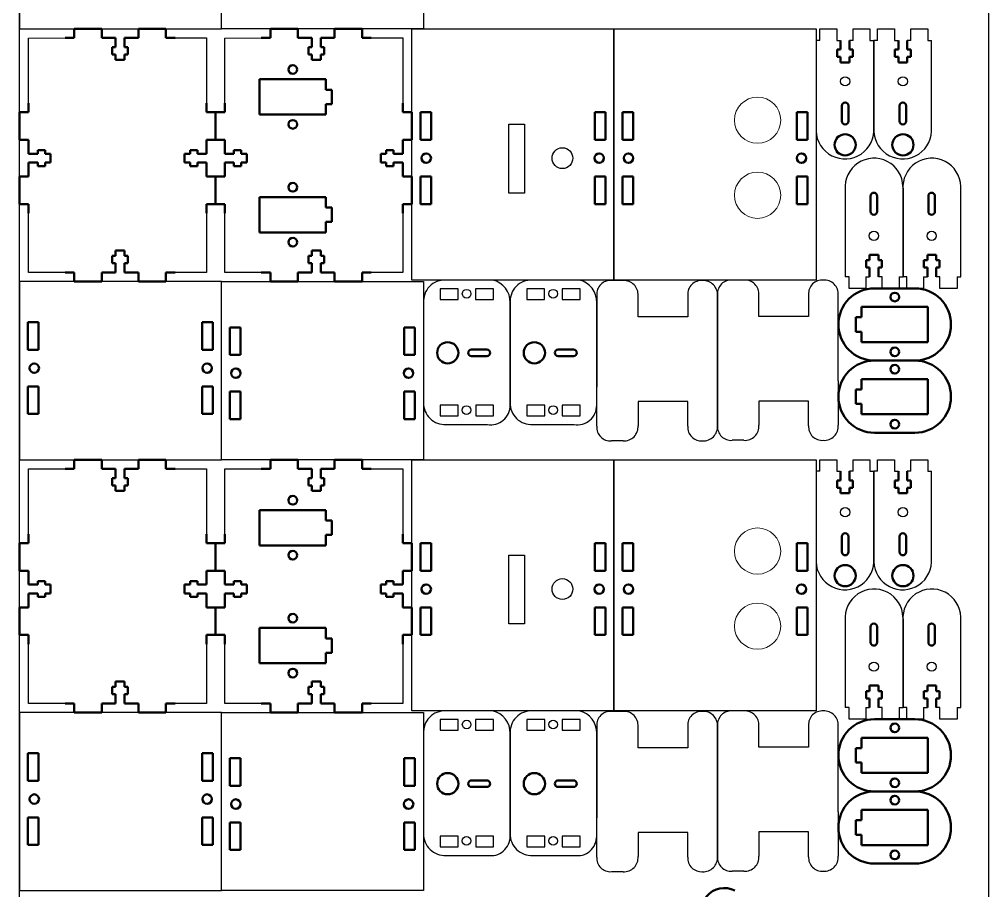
# Model space of a CAD drawing. Header units: millimetres. Extents: x 3153 to 3489, y 398 to 1818.
# Drawn here: x 3153.4 to 3489.2, y 774 to 1075.6 of the extents above; entities that cross this region are included whole.
import ezdxf

# ---------------------------------------------------------------- set-up
doc = ezdxf.new("R2010")
doc.units = ezdxf.units.MM
doc.layers.add('Visible (ANSI)', color=7, linetype='Continuous', lineweight=50)

msp = doc.modelspace()

# ---------------------------------------------------------------- linework, layer by layer
for p, q in [((3430.66, 1068.35), (3430.66, 1072.35)), ((3430.66, 1072.35), (3436.6, 1072.35)), ((3436.6, 1072.35), (3436.6, 1068.35)), ((3442.25, 1068.35), (3442.25, 1072.35)), ((3442.25, 1072.35), (3448.05, 1072.35)), ((3448.05, 1072.35), (3448.05, 1068.35)), ((3450.66, 1068.35), (3450.66, 1072.35)), ((3450.66, 1072.35), (3456.6, 1072.35)), ((3456.6, 1072.35), (3456.6, 1068.35)), ((3462.25, 1068.35), (3462.25, 1072.35)), ((3462.25, 1072.35), (3468.05, 1072.35)), ((3468.05, 1072.35), (3468.05, 1068.35)), ((3429.38, 1068.35), (3429.38, 1037.05)), ((3430.66, 1068.35), (3429.38, 1068.35)), ((3436.6, 1068.35), (3437.9, 1068.35)), ((3442.25, 1068.35), (3440.95, 1068.35)), ((3448.05, 1068.35), (3449.38, 1068.35)), ((3449.38, 1038.22), (3449.38, 1068.35)), ((3449.38, 1068.35), (3449.38, 1037.05)), ((3450.66, 1068.35), (3449.38, 1068.35)), ((3456.6, 1068.35), (3457.9, 1068.35)), ((3462.25, 1068.35), (3460.95, 1068.35)), ((3468.05, 1068.35), (3469.38, 1068.35)), ((3469.38, 1038.22), (3469.38, 1068.35)), ((3459.5, 986.5), (3459.5, 1017.81)), ((3479.5, 986.5), (3479.5, 1017.81)), ((3439.5, 1016.63), (3439.5, 986.5)), ((3459.5, 1016.63), (3459.5, 986.5)), ((3317.35, 985.36), (3301.08, 985.36)), ((3347.35, 985.36), (3331.08, 985.36)), ((3362.54, 985.19), (3358.49, 985.19)), ((3404.38, 985.36), (3400.34, 985.36)), ((3440.83, 986.5), (3439.5, 986.5)), ((3440.83, 982.5), (3440.83, 986.5)), ((3446.63, 986.5), (3446.63, 982.5)), ((3446.63, 986.5), (3447.93, 986.5)), ((3452.28, 986.5), (3450.98, 986.5)), ((3452.28, 982.5), (3452.28, 986.5)), ((3458.22, 986.5), (3459.5, 986.5)), ((3458.22, 986.5), (3458.22, 982.5)), ((3460.83, 986.5), (3459.5, 986.5)), ((3460.83, 982.5), (3460.83, 986.5)), ((3466.63, 986.5), (3466.63, 982.5)), ((3466.63, 986.5), (3467.93, 986.5)), ((3472.28, 986.5), (3470.98, 986.5)), ((3472.28, 982.5), (3472.28, 986.5)), ((3478.22, 986.5), (3479.5, 986.5)), ((3478.22, 986.5), (3478.22, 982.5)), ((3446.63, 982.5), (3440.83, 982.5)), ((3458.22, 982.5), (3452.28, 982.5)), ((3466.63, 982.5), (3460.83, 982.5)), ((3478.22, 982.5), (3472.28, 982.5)), ((3293.4, 977.47), (3293.4, 942.89)), ((3323.4, 942.06), (3323.4, 978.15)), ((3323.4, 977.47), (3323.4, 942.89)), ((3353.4, 980.17), (3353.4, 974.61)), ((3353.4, 942.06), (3353.4, 978.15)), ((3367.73, 972.61), (3367.73, 979.98)), ((3384.94, 980.17), (3384.94, 972.61)), ((3395.23, 974.61), (3395.23, 979.98)), ((3395.25, 980.33), (3395.25, 974.77)), ((3409.58, 972.77), (3409.58, 980.14)), ((3426.79, 980.33), (3426.79, 972.77)), ((3437.08, 974.77), (3437.08, 980.14)), ((3353.4, 974.61), (3353.4, 948.34)), ((3395.23, 950.3), (3395.23, 974.61)), ((3395.25, 974.77), (3395.25, 948.5)), ((3437.08, 950.46), (3437.08, 974.77)), ((3384.94, 972.61), (3367.73, 972.61)), ((3426.79, 972.77), (3409.58, 972.77)), ((3353.4, 934.74), (3353.4, 950.3)), ((3395.23, 950.3), (3395.23, 934.93)), ((3395.25, 934.9), (3395.25, 950.46)), ((3437.08, 950.46), (3437.08, 935.1)), ((3384.94, 943.3), (3367.73, 943.3)), ((3367.73, 943.3), (3367.73, 934.93)), ((3384.94, 934.74), (3384.94, 943.3)), ((3426.79, 943.46), (3409.58, 943.46)), ((3409.58, 943.46), (3409.58, 935.1)), ((3426.79, 934.9), (3426.79, 943.46)), ((3301.22, 935.36), (3315.52, 935.36)), ((3331.22, 935.36), (3345.52, 935.36)), ((3362.54, 929.72), (3358.49, 929.72)), ((3404.38, 929.88), (3400.34, 929.88)), ((3430.66, 919.18), (3430.66, 923.18)), ((3430.66, 923.18), (3436.6, 923.18)), ((3436.6, 923.18), (3436.6, 919.18)), ((3442.25, 919.18), (3442.25, 923.18)), ((3442.25, 923.18), (3448.05, 923.18)), ((3448.05, 923.18), (3448.05, 919.18)), ((3450.66, 919.18), (3450.66, 923.18)), ((3450.66, 923.18), (3456.6, 923.18)), ((3456.6, 923.18), (3456.6, 919.18)), ((3462.25, 919.18), (3462.25, 923.18)), ((3462.25, 923.18), (3468.05, 923.18)), ((3468.05, 923.18), (3468.05, 919.18)), ((3429.38, 919.18), (3429.38, 887.87)), ((3430.66, 919.18), (3429.38, 919.18)), ((3436.6, 919.18), (3437.9, 919.18)), ((3442.25, 919.18), (3440.95, 919.18)), ((3448.05, 919.18), (3449.38, 919.18)), ((3449.38, 889.05), (3449.38, 919.18)), ((3449.38, 919.18), (3449.38, 887.87)), ((3450.66, 919.18), (3449.38, 919.18)), ((3456.6, 919.18), (3457.9, 919.18)), ((3462.25, 919.18), (3460.95, 919.18)), ((3468.05, 919.18), (3469.38, 919.18)), ((3469.38, 889.05), (3469.38, 919.18)), ((3439.5, 867.46), (3439.5, 837.33)), ((3459.5, 837.33), (3459.5, 868.63)), ((3459.5, 867.46), (3459.5, 837.33)), ((3479.5, 837.33), (3479.5, 868.63)), ((3317.35, 836.18), (3301.08, 836.18)), ((3347.35, 836.18), (3331.08, 836.18)), ((3404.38, 836.18), (3400.34, 836.18)), ((3440.83, 837.33), (3439.5, 837.33)), ((3440.83, 833.33), (3440.83, 837.33)), ((3446.63, 837.33), (3446.63, 833.33)), ((3446.63, 837.33), (3447.93, 837.33)), ((3452.28, 837.33), (3450.98, 837.33)), ((3452.28, 833.33), (3452.28, 837.33)), ((3458.22, 837.33), (3459.5, 837.33)), ((3458.22, 837.33), (3458.22, 833.33)), ((3460.83, 837.33), (3459.5, 837.33)), ((3460.83, 833.33), (3460.83, 837.33)), ((3466.63, 837.33), (3466.63, 833.33)), ((3466.63, 837.33), (3467.93, 837.33)), ((3472.28, 837.33), (3470.98, 837.33)), ((3472.28, 833.33), (3472.28, 837.33)), ((3478.22, 837.33), (3479.5, 837.33)), ((3478.22, 837.33), (3478.22, 833.33)), ((3362.54, 836.02), (3358.49, 836.02)), ((3446.63, 833.33), (3440.83, 833.33)), ((3458.22, 833.33), (3452.28, 833.33)), ((3466.63, 833.33), (3460.83, 833.33)), ((3478.22, 833.33), (3472.28, 833.33)), ((3353.4, 830.99), (3353.4, 825.43)), ((3367.74, 823.43), (3367.74, 830.8)), ((3384.95, 830.99), (3384.95, 823.43)), ((3395.24, 825.43), (3395.24, 830.8)), ((3395.25, 831.16), (3395.25, 825.6)), ((3409.58, 823.6), (3409.58, 830.97)), ((3426.79, 831.16), (3426.79, 823.6)), ((3437.08, 825.6), (3437.08, 830.97)), ((3293.4, 828.3), (3293.4, 793.72)), ((3323.4, 792.88), (3323.4, 828.98)), ((3323.4, 828.3), (3323.4, 793.72)), ((3353.4, 792.88), (3353.4, 828.98)), ((3353.4, 825.43), (3353.4, 799.16)), ((3384.95, 823.43), (3367.74, 823.43)), ((3395.24, 801.13), (3395.24, 825.43)), ((3395.25, 825.6), (3395.25, 799.33)), ((3426.79, 823.6), (3409.58, 823.6)), ((3437.08, 801.29), (3437.08, 825.6)), ((3353.4, 785.56), (3353.4, 801.13)), ((3395.24, 801.13), (3395.24, 785.76)), ((3395.25, 785.73), (3395.25, 801.29)), ((3437.08, 801.29), (3437.08, 785.92)), ((3384.95, 794.13), (3367.74, 794.13)), ((3367.74, 794.13), (3367.74, 785.76)), ((3384.95, 785.56), (3384.95, 794.13)), ((3426.79, 794.29), (3409.58, 794.29)), ((3409.58, 794.29), (3409.58, 785.92)), ((3426.79, 785.73), (3426.79, 794.29)), ((3301.22, 786.18), (3315.52, 786.18)), ((3331.22, 786.18), (3345.52, 786.18)), ((3362.54, 780.54), (3358.49, 780.54)), ((3404.38, 780.71), (3400.34, 780.71))]:
    msp.add_line(p, q)
at = {"color": 114, "true_color": 0x139b48}
msp.add_lwpolyline([(3153.39, 1818.22), (3489.16, 1818.22), (3489.16, 398.22), (3153.39, 398.22)], close=True, dxfattribs=at)
for points in [[(3223.4, 1133.99), (3153.4, 1133.99), (3153.4, 1072.35), (3223.4, 1072.35)], [(3293.4, 1072.36), (3223.4, 1072.35), (3223.4, 1133.99), (3293.4, 1134)], [(3289.38, 1072.35), (3359.38, 1072.35), (3359.38, 985.36), (3289.38, 985.36)], [(3359.38, 1072.35), (3429.38, 1072.35), (3429.38, 985.36), (3359.38, 985.36)], [(3322.92, 1039.3), (3328.34, 1039.3), (3328.34, 1015.49), (3322.92, 1015.49)], [(3223.4, 984.82), (3153.4, 984.82), (3153.4, 923.18), (3223.4, 923.18)], [(3293.4, 923.18), (3223.4, 923.18), (3223.4, 984.82), (3293.4, 984.82)], [(3299.16, 978.66), (3305.36, 978.66), (3305.36, 982.36), (3299.16, 982.36)], [(3311.46, 978.66), (3317.66, 978.66), (3317.66, 982.36), (3311.46, 982.36)], [(3329.16, 978.66), (3335.36, 978.66), (3335.36, 982.36), (3329.16, 982.36)], [(3341.46, 978.66), (3347.66, 978.66), (3347.66, 982.36), (3341.46, 982.36)], [(3299.17, 938.36), (3305.37, 938.36), (3305.37, 942.06), (3299.17, 942.06)], [(3311.47, 938.36), (3317.67, 938.36), (3317.67, 942.06), (3311.47, 942.06)], [(3329.17, 938.36), (3335.37, 938.36), (3335.37, 942.06), (3329.17, 942.06)], [(3341.47, 938.36), (3347.67, 938.36), (3347.67, 942.06), (3341.47, 942.06)], [(3289.38, 923.18), (3359.38, 923.18), (3359.38, 836.18), (3289.38, 836.18)], [(3359.38, 923.18), (3429.38, 923.18), (3429.38, 836.18), (3359.38, 836.18)], [(3322.92, 890.12), (3328.34, 890.12), (3328.34, 866.32), (3322.92, 866.32)], [(3223.4, 835.65), (3153.4, 835.65), (3153.4, 774.01), (3223.4, 774.01)], [(3293.4, 774.01), (3223.4, 774.01), (3223.4, 835.65), (3293.4, 835.65)], [(3299.17, 829.49), (3305.37, 829.49), (3305.37, 833.19), (3299.17, 833.19)], [(3311.46, 829.49), (3317.66, 829.49), (3317.66, 833.19), (3311.46, 833.19)], [(3329.17, 829.49), (3335.37, 829.49), (3335.37, 833.19), (3329.17, 833.19)], [(3341.46, 829.49), (3347.66, 829.49), (3347.66, 833.19), (3341.46, 833.19)], [(3299.18, 789.18), (3305.38, 789.18), (3305.38, 792.88), (3299.18, 792.88)], [(3311.47, 789.18), (3317.67, 789.18), (3317.67, 792.88), (3311.47, 792.88)], [(3329.18, 789.18), (3335.38, 789.18), (3335.38, 792.88), (3329.18, 792.88)], [(3341.47, 789.18), (3347.67, 789.18), (3347.67, 792.88), (3341.47, 792.88)]]:
    msp.add_lwpolyline(points, close=True)
for points in [[(3156.57, 1069.17), (3172.39, 1069.18)], [(3156.57, 1043.44), (3156.57, 1069.17)], [(3204.14, 1069.18), (3218.21, 1069.18)], [(3218.21, 1069.18), (3218.21, 1043.44)], [(3224.56, 1069.17), (3240.38, 1069.18)], [(3224.56, 1043.44), (3224.56, 1069.17)], [(3272.13, 1069.18), (3286.21, 1069.18)], [(3286.21, 1069.18), (3286.21, 1043.44)], [(3172.39, 988), (3156.57, 988), (3156.57, 1011.69)], [(3218.21, 1011.69), (3218.21, 988), (3204.14, 988)], [(3240.38, 988), (3224.56, 988), (3224.56, 1011.69)], [(3286.21, 1011.69), (3286.21, 988), (3272.13, 988)], [(3156.57, 920), (3172.39, 920)], [(3156.57, 894.27), (3156.57, 920)], [(3204.14, 920), (3218.22, 920.01)], [(3218.22, 920.01), (3218.22, 894.27)], [(3224.57, 920), (3240.38, 920)], [(3224.57, 894.27), (3224.57, 920)], [(3272.13, 920), (3286.21, 920.01)], [(3286.21, 920.01), (3286.21, 894.27)], [(3172.39, 838.82), (3156.57, 838.82), (3156.57, 862.52)], [(3218.22, 862.52), (3218.22, 838.82), (3204.14, 838.82)], [(3240.38, 838.82), (3224.57, 838.82), (3224.57, 862.52)], [(3286.21, 862.52), (3286.21, 838.82), (3272.13, 838.82)]]:
    msp.add_lwpolyline(points)
for centre, radius in [((3439.46, 1054.16), 1.6), ((3459.46, 1054.16), 1.6), ((3341.51, 1027.57), 3.6), ((3449.42, 1000.69), 1.6), ((3469.42, 1000.69), 1.6), ((3308.34, 980.65), 1.5), ((3338.34, 980.65), 1.5), ((3308.29, 940.37), 1.5), ((3338.29, 940.37), 1.5), ((3439.46, 904.99), 1.6), ((3459.46, 904.99), 1.6), ((3341.51, 878.39), 3.6), ((3449.42, 851.52), 1.6), ((3469.42, 851.52), 1.6), ((3308.34, 831.48), 1.5), ((3338.34, 831.48), 1.5), ((3308.29, 791.2), 1.5), ((3338.29, 791.2), 1.5)]:
    msp.add_circle(centre, radius)
at = {"color": 7, "linetype": 'Continuous', "lineweight": 15}
for centre in [(3409.13, 1040.72), (3409.13, 1014.72), (3409.13, 891.55), (3409.13, 865.55)]:
    msp.add_circle(centre, 8, dxfattribs=at)
for centre, radius, start, end in [((3439.4, 1037.32), 10.02, 181.5316, 5.1889), ((3459.4, 1037.32), 10.02, 181.5316, 5.1889), ((3449.48, 1017.54), 10.02, 1.5316, 185.1889), ((3469.48, 1017.54), 10.02, 1.5316, 185.1889), ((3300.71, 978.03), 7.33, 87.1208, 184.3987), ((3315.72, 977.85), 7.68, 357.7118, 77.7969), ((3330.71, 978.03), 7.33, 87.1208, 184.3987), ((3345.72, 977.85), 7.68, 357.7118, 77.7969), ((3358.1, 980.49), 4.71, 85.2541, 183.942), ((3362.84, 980.29), 4.91, 356.28, 93.524), ((3389.65, 980.49), 4.71, 85.2541, 183.942), ((3390.34, 980.29), 4.91, 356.28, 93.524), ((3399.95, 980.66), 4.71, 85.2541, 183.942), ((3404.68, 980.46), 4.91, 356.28, 93.524), ((3431.49, 980.66), 4.71, 85.2541, 183.942), ((3432.19, 980.46), 4.91, 356.28, 93.524), ((3300.78, 942.73), 7.39, 178.7171, 273.3578), ((3316.69, 941.97), 6.71, 260.0099, 0.7789), ((3330.78, 942.73), 7.39, 178.7171, 273.3578), ((3346.69, 941.97), 6.71, 260.0099, 0.7789), ((3358.1, 934.41), 4.71, 176.058, 274.7459), ((3362.84, 934.61), 4.91, 266.476, 3.72), ((3389.65, 934.41), 4.71, 176.058, 274.7459), ((3390.34, 934.61), 4.91, 266.476, 3.72), ((3399.95, 934.58), 4.71, 176.058, 274.7459), ((3404.68, 934.78), 4.91, 266.476, 3.72), ((3431.49, 934.58), 4.71, 176.058, 274.7459), ((3432.19, 934.78), 4.91, 266.476, 3.72), ((3439.4, 888.14), 10.02, 181.5316, 5.1889), ((3459.4, 888.14), 10.02, 181.5316, 5.1889), ((3449.48, 868.37), 10.02, 1.5316, 185.1889), ((3469.48, 868.37), 10.02, 1.5316, 185.1889), ((3300.71, 828.86), 7.33, 87.1208, 184.3987), ((3315.72, 828.67), 7.68, 357.7118, 77.7969), ((3330.71, 828.86), 7.33, 87.1208, 184.3987), ((3345.72, 828.67), 7.68, 357.7118, 77.7969), ((3399.95, 831.48), 4.71, 85.2541, 183.942), ((3404.69, 831.29), 4.91, 356.28, 93.524), ((3431.49, 831.48), 4.71, 85.2541, 183.942), ((3432.19, 831.29), 4.91, 356.28, 93.524), ((3358.1, 831.32), 4.71, 85.2541, 183.942), ((3362.84, 831.12), 4.91, 356.28, 93.524), ((3389.65, 831.32), 4.71, 85.2541, 183.942), ((3390.34, 831.12), 4.91, 356.28, 93.524), ((3300.78, 793.56), 7.39, 178.7171, 273.3578), ((3316.69, 792.79), 6.71, 260.0099, 0.7789), ((3330.78, 793.56), 7.39, 178.7171, 273.3578), ((3346.69, 792.79), 6.71, 260.0099, 0.7789), ((3362.84, 785.44), 4.91, 266.476, 3.72), ((3390.34, 785.44), 4.91, 266.476, 3.72), ((3399.95, 785.4), 4.71, 176.058, 274.7459), ((3404.69, 785.6), 4.91, 266.476, 3.72), ((3431.49, 785.4), 4.71, 176.058, 274.7459), ((3432.19, 785.6), 4.91, 266.476, 3.72), ((3358.1, 785.24), 4.71, 176.058, 274.7459), ((3389.65, 785.24), 4.71, 176.058, 274.7459)]:
    msp.add_arc(centre, radius, start, end)
at = {"layer": 'Visible (ANSI)'}
for p, q in [((3172.39, 1072.35), (3181.92, 1072.35)), ((3172.39, 1069.18), (3172.39, 1072.35)), ((3181.92, 1072.35), (3181.92, 1069.18)), ((3194.62, 1072.35), (3204.14, 1072.35)), ((3194.62, 1069.18), (3194.62, 1072.35)), ((3204.14, 1072.35), (3204.14, 1069.18)), ((3240.38, 1072.35), (3249.91, 1072.35)), ((3240.38, 1069.18), (3240.38, 1072.35)), ((3249.91, 1072.35), (3249.91, 1069.18)), ((3262.61, 1072.35), (3272.13, 1072.35)), ((3262.61, 1069.18), (3262.61, 1072.35)), ((3272.13, 1072.35), (3272.13, 1069.18)), ((3169.22, 1069.18), (3172.39, 1069.18)), ((3181.92, 1069.18), (3186.74, 1069.18)), ((3186.74, 1069.18), (3186.74, 1066)), ((3189.79, 1066), (3189.79, 1069.18)), ((3189.79, 1069.18), (3194.62, 1069.18)), ((3204.14, 1069.18), (3207.32, 1069.18)), ((3237.21, 1069.18), (3240.38, 1069.18)), ((3249.91, 1069.18), (3254.73, 1069.18)), ((3254.73, 1069.18), (3254.73, 1066)), ((3257.78, 1066), (3257.78, 1069.18)), ((3257.78, 1069.18), (3262.61, 1069.18)), ((3272.13, 1069.18), (3275.31, 1069.18)), ((3437.9, 1065.18), (3437.9, 1068.35)), ((3440.95, 1068.35), (3440.95, 1065.18)), ((3457.9, 1065.18), (3457.9, 1068.35)), ((3460.95, 1068.35), (3460.95, 1065.18)), ((3185.54, 1066), (3185.54, 1063.46)), ((3186.74, 1066), (3185.54, 1066)), ((3191, 1066), (3189.79, 1066)), ((3191, 1063.46), (3191, 1066)), ((3253.53, 1066), (3253.53, 1063.46)), ((3254.73, 1066), (3253.53, 1066)), ((3258.99, 1066), (3257.78, 1066)), ((3258.99, 1063.46), (3258.99, 1066)), ((3436.7, 1065.18), (3437.9, 1065.18)), ((3436.7, 1062.64), (3436.7, 1065.18)), ((3440.95, 1065.18), (3442.16, 1065.18)), ((3442.16, 1065.18), (3442.16, 1062.64)), ((3456.7, 1065.18), (3457.9, 1065.18)), ((3456.7, 1062.64), (3456.7, 1065.18)), ((3460.95, 1065.18), (3462.16, 1065.18)), ((3462.16, 1065.18), (3462.16, 1062.64)), ((3185.54, 1063.46), (3186.74, 1063.46)), ((3186.74, 1063.46), (3186.74, 1061.56)), ((3186.74, 1061.56), (3189.79, 1061.56)), ((3189.79, 1063.46), (3191, 1063.46)), ((3189.79, 1061.56), (3189.79, 1063.46)), ((3253.53, 1063.46), (3254.73, 1063.46)), ((3254.73, 1063.46), (3254.73, 1061.56)), ((3254.73, 1061.56), (3257.78, 1061.56)), ((3257.78, 1063.46), (3258.99, 1063.46)), ((3257.78, 1061.56), (3257.78, 1063.46)), ((3437.9, 1062.64), (3436.7, 1062.64)), ((3437.9, 1060.73), (3437.9, 1062.64)), ((3440.95, 1062.64), (3440.95, 1060.73)), ((3442.16, 1062.64), (3440.95, 1062.64)), ((3457.9, 1062.64), (3456.7, 1062.64)), ((3457.9, 1060.73), (3457.9, 1062.64)), ((3460.95, 1062.64), (3460.95, 1060.73)), ((3462.16, 1062.64), (3460.95, 1062.64)), ((3440.95, 1060.73), (3437.9, 1060.73)), ((3460.95, 1060.73), (3457.9, 1060.73)), ((3236.58, 1042.68), (3236.58, 1054.88)), ((3236.58, 1054.88), (3259.58, 1054.88)), ((3259.58, 1054.88), (3259.58, 1051.28)), ((3259.58, 1051.28), (3261.58, 1051.28)), ((3261.58, 1051.28), (3261.58, 1046.28)), ((3156.57, 1043.44), (3156.57, 1046.62)), ((3218.21, 1043.44), (3218.21, 1046.62)), ((3224.56, 1043.44), (3224.56, 1046.62)), ((3261.58, 1046.28), (3259.58, 1046.28)), ((3259.58, 1046.28), (3259.58, 1042.68)), ((3286.21, 1043.44), (3286.21, 1046.62)), ((3438.32, 1040.4), (3438.32, 1045.73)), ((3440.6, 1045.73), (3440.6, 1040.4)), ((3458.32, 1040.4), (3458.32, 1045.73)), ((3460.6, 1045.73), (3460.6, 1040.4)), ((3153.4, 1033.92), (3153.4, 1043.44)), ((3153.4, 1043.44), (3156.57, 1043.44)), ((3221.39, 1043.44), (3218.21, 1043.44)), ((3221.39, 1033.92), (3221.39, 1043.44)), ((3221.39, 1043.44), (3224.56, 1043.44)), ((3221.39, 1033.92), (3221.39, 1043.44)), ((3259.58, 1042.68), (3236.58, 1042.68)), ((3289.38, 1043.44), (3286.21, 1043.44)), ((3289.38, 1033.92), (3289.38, 1043.44)), ((3292.35, 1043.44), (3296.05, 1043.44)), ((3292.35, 1033.92), (3292.35, 1043.44)), ((3296.05, 1043.44), (3296.05, 1033.92)), ((3352.71, 1043.44), (3356.41, 1043.44)), ((3352.71, 1033.92), (3352.71, 1043.44)), ((3353.27, 1043.44), (3356.44, 1043.44)), ((3356.41, 1043.44), (3356.41, 1033.92)), ((3356.44, 1043.44), (3356.44, 1033.92)), ((3362.35, 1043.44), (3365.53, 1043.44)), ((3362.35, 1033.92), (3362.35, 1043.44)), ((3362.35, 1043.44), (3366.05, 1043.44)), ((3362.35, 1033.92), (3362.35, 1043.44)), ((3366.05, 1043.44), (3366.05, 1033.92)), ((3422.74, 1043.44), (3426.44, 1043.44)), ((3422.74, 1033.92), (3422.74, 1043.44)), ((3423.27, 1043.44), (3426.44, 1043.44)), ((3426.44, 1043.44), (3426.44, 1033.92)), ((3426.44, 1043.44), (3426.44, 1033.92)), ((3156.57, 1033.92), (3153.4, 1033.92)), ((3156.57, 1029.09), (3156.57, 1033.92)), ((3218.21, 1029.09), (3218.21, 1033.92)), ((3218.21, 1033.92), (3221.39, 1033.92)), ((3224.56, 1033.92), (3221.39, 1033.92)), ((3224.56, 1029.09), (3224.56, 1033.92)), ((3286.21, 1029.09), (3286.21, 1033.92)), ((3286.21, 1033.92), (3289.38, 1033.92)), ((3296.05, 1033.92), (3292.35, 1033.92)), ((3356.41, 1033.92), (3352.71, 1033.92)), ((3356.44, 1033.92), (3353.27, 1033.92)), ((3365.53, 1033.92), (3362.35, 1033.92)), ((3366.05, 1033.92), (3362.35, 1033.92)), ((3426.44, 1033.92), (3422.74, 1033.92)), ((3426.44, 1033.92), (3423.27, 1033.92)), ((3159.75, 1029.09), (3156.57, 1029.09)), ((3159.75, 1030.3), (3159.75, 1029.09)), ((3162.29, 1030.3), (3159.75, 1030.3)), ((3162.29, 1029.09), (3162.29, 1030.3)), ((3164.19, 1029.09), (3162.29, 1029.09)), ((3164.19, 1026.04), (3164.19, 1029.09)), ((3210.59, 1026.04), (3210.59, 1029.09)), ((3210.59, 1029.09), (3212.5, 1029.09)), ((3212.5, 1030.3), (3215.04, 1030.3)), ((3212.5, 1029.09), (3212.5, 1030.3)), ((3215.04, 1030.3), (3215.04, 1029.09)), ((3215.04, 1029.09), (3218.21, 1029.09)), ((3227.74, 1029.09), (3224.56, 1029.09)), ((3227.74, 1030.3), (3227.74, 1029.09)), ((3230.28, 1030.3), (3227.74, 1030.3)), ((3230.28, 1029.09), (3230.28, 1030.3)), ((3232.18, 1029.09), (3230.28, 1029.09)), ((3232.18, 1026.04), (3232.18, 1029.09)), ((3278.59, 1026.04), (3278.59, 1029.09)), ((3278.59, 1029.09), (3280.49, 1029.09)), ((3280.49, 1030.3), (3283.03, 1030.3)), ((3280.49, 1029.09), (3280.49, 1030.3)), ((3283.03, 1030.3), (3283.03, 1029.09)), ((3283.03, 1029.09), (3286.21, 1029.09)), ((3156.57, 1026.04), (3159.75, 1026.04)), ((3156.57, 1021.22), (3156.57, 1026.04)), ((3159.75, 1026.04), (3159.75, 1024.84)), ((3159.75, 1024.84), (3162.29, 1024.84)), ((3162.29, 1026.04), (3164.19, 1026.04)), ((3162.29, 1024.84), (3162.29, 1026.04)), ((3212.5, 1026.04), (3210.59, 1026.04)), ((3212.5, 1024.84), (3212.5, 1026.04)), ((3215.04, 1024.84), (3212.5, 1024.84)), ((3215.04, 1026.04), (3215.04, 1024.84)), ((3218.21, 1026.04), (3215.04, 1026.04)), ((3218.21, 1021.22), (3218.21, 1026.04)), ((3224.56, 1026.04), (3227.74, 1026.04)), ((3224.56, 1021.22), (3224.56, 1026.04)), ((3227.74, 1026.04), (3227.74, 1024.84)), ((3227.74, 1024.84), (3230.28, 1024.84)), ((3230.28, 1026.04), (3232.18, 1026.04)), ((3230.28, 1024.84), (3230.28, 1026.04)), ((3280.49, 1026.04), (3278.59, 1026.04)), ((3280.49, 1024.84), (3280.49, 1026.04)), ((3283.03, 1024.84), (3280.49, 1024.84)), ((3283.03, 1026.04), (3283.03, 1024.84)), ((3286.21, 1026.04), (3283.03, 1026.04)), ((3286.21, 1021.22), (3286.21, 1026.04)), ((3153.4, 1011.69), (3153.4, 1021.22)), ((3153.4, 1021.22), (3156.57, 1021.22)), ((3221.39, 1021.22), (3218.21, 1021.22)), ((3221.39, 1011.69), (3221.39, 1021.22)), ((3221.39, 1021.22), (3224.56, 1021.22)), ((3221.39, 1011.69), (3221.39, 1021.22)), ((3289.38, 1021.22), (3286.21, 1021.22)), ((3289.38, 1011.69), (3289.38, 1021.22)), ((3292.35, 1021.22), (3295.53, 1021.22)), ((3292.35, 1011.69), (3292.35, 1021.22)), ((3292.35, 1021.22), (3296.05, 1021.22)), ((3292.35, 1011.69), (3292.35, 1021.22)), ((3296.05, 1021.22), (3296.05, 1011.69)), ((3352.74, 1021.22), (3356.44, 1021.22)), ((3352.74, 1011.69), (3352.74, 1021.22)), ((3353.27, 1021.22), (3356.44, 1021.22)), ((3356.44, 1021.22), (3356.44, 1011.69)), ((3356.44, 1021.22), (3356.44, 1011.69)), ((3362.35, 1021.22), (3365.53, 1021.22)), ((3362.35, 1011.69), (3362.35, 1021.22)), ((3362.35, 1021.22), (3366.05, 1021.22)), ((3362.35, 1011.69), (3362.35, 1021.22)), ((3366.05, 1021.22), (3366.05, 1011.69)), ((3422.74, 1021.22), (3426.44, 1021.22)), ((3422.74, 1011.69), (3422.74, 1021.22)), ((3423.27, 1021.22), (3426.44, 1021.22)), ((3426.44, 1021.22), (3426.44, 1011.69)), ((3426.44, 1021.22), (3426.44, 1011.69)), ((3236.58, 1001.88), (3236.58, 1014.08)), ((3236.58, 1014.08), (3259.58, 1014.08)), ((3259.58, 1014.08), (3259.58, 1010.48)), ((3448.28, 1009.12), (3448.28, 1014.46)), ((3450.56, 1014.46), (3450.56, 1009.12)), ((3468.28, 1009.12), (3468.28, 1014.46)), ((3470.56, 1014.46), (3470.56, 1009.12)), ((3156.57, 1011.69), (3153.4, 1011.69)), ((3156.57, 1008.52), (3156.57, 1011.69)), ((3218.21, 1008.52), (3218.21, 1011.69)), ((3218.21, 1011.69), (3221.39, 1011.69)), ((3224.56, 1011.69), (3221.39, 1011.69)), ((3224.56, 1008.52), (3224.56, 1011.69)), ((3286.21, 1008.52), (3286.21, 1011.69)), ((3286.21, 1011.69), (3289.38, 1011.69)), ((3295.53, 1011.69), (3292.35, 1011.69)), ((3296.05, 1011.69), (3292.35, 1011.69)), ((3356.44, 1011.69), (3352.74, 1011.69)), ((3356.44, 1011.69), (3353.27, 1011.69)), ((3365.53, 1011.69), (3362.35, 1011.69)), ((3366.05, 1011.69), (3362.35, 1011.69)), ((3426.44, 1011.69), (3422.74, 1011.69)), ((3426.44, 1011.69), (3423.27, 1011.69)), ((3259.58, 1010.48), (3261.58, 1010.48)), ((3261.58, 1010.48), (3261.58, 1005.48)), ((3261.58, 1005.48), (3259.58, 1005.48)), ((3259.58, 1005.48), (3259.58, 1001.88)), ((3259.58, 1001.88), (3236.58, 1001.88)), ((3189.79, 995.62), (3186.74, 995.62)), ((3186.74, 995.62), (3186.74, 993.71)), ((3189.79, 993.71), (3189.79, 995.62)), ((3257.78, 995.62), (3254.73, 995.62)), ((3254.73, 995.62), (3254.73, 993.71)), ((3257.78, 993.71), (3257.78, 995.62)), ((3447.93, 994.12), (3450.98, 994.12)), ((3447.93, 992.22), (3447.93, 994.12)), ((3450.98, 994.12), (3450.98, 992.22)), ((3467.93, 994.12), (3470.98, 994.12)), ((3467.93, 992.22), (3467.93, 994.12)), ((3470.98, 994.12), (3470.98, 992.22)), ((3185.54, 993.71), (3185.54, 991.17)), ((3186.74, 993.71), (3185.54, 993.71)), ((3185.54, 991.17), (3186.74, 991.17)), ((3186.74, 991.17), (3186.74, 988)), ((3191, 993.71), (3189.79, 993.71)), ((3189.79, 991.17), (3191, 991.17)), ((3189.79, 988), (3189.79, 991.17)), ((3191, 991.17), (3191, 993.71)), ((3253.53, 993.71), (3253.53, 991.17)), ((3254.73, 993.71), (3253.53, 993.71)), ((3253.53, 991.17), (3254.73, 991.17)), ((3254.73, 991.17), (3254.73, 988)), ((3258.99, 993.71), (3257.78, 993.71)), ((3257.78, 991.17), (3258.99, 991.17)), ((3257.78, 988), (3257.78, 991.17)), ((3258.99, 991.17), (3258.99, 993.71)), ((3446.72, 992.22), (3447.93, 992.22)), ((3446.72, 989.68), (3446.72, 992.22)), ((3450.98, 992.22), (3452.18, 992.22)), ((3452.18, 992.22), (3452.18, 989.68)), ((3466.72, 992.22), (3467.93, 992.22)), ((3466.72, 989.68), (3466.72, 992.22)), ((3470.98, 992.22), (3472.18, 992.22)), ((3472.18, 992.22), (3472.18, 989.68)), ((3172.39, 988), (3169.22, 988)), ((3172.39, 984.82), (3172.39, 988)), ((3186.74, 988), (3181.92, 988)), ((3181.92, 988), (3181.92, 984.82)), ((3194.62, 988), (3189.79, 988)), ((3194.62, 984.82), (3194.62, 988)), ((3207.32, 988), (3204.14, 988)), ((3204.14, 988), (3204.14, 984.82)), ((3240.38, 988), (3237.21, 988)), ((3240.38, 984.82), (3240.38, 988)), ((3254.73, 988), (3249.91, 988)), ((3249.91, 988), (3249.91, 984.82)), ((3262.61, 988), (3257.78, 988)), ((3262.61, 984.82), (3262.61, 988)), ((3275.31, 988), (3272.13, 988)), ((3272.13, 988), (3272.13, 984.82)), ((3447.93, 989.68), (3446.72, 989.68)), ((3447.93, 986.5), (3447.93, 989.68)), ((3452.18, 989.68), (3450.98, 989.68)), ((3450.98, 989.68), (3450.98, 986.5)), ((3467.93, 989.68), (3466.72, 989.68)), ((3467.93, 986.5), (3467.93, 989.68)), ((3472.18, 989.68), (3470.98, 989.68)), ((3470.98, 989.68), (3470.98, 986.5)), ((3181.92, 984.82), (3172.39, 984.82)), ((3204.14, 984.82), (3194.62, 984.82)), ((3249.91, 984.82), (3240.38, 984.82)), ((3272.13, 984.82), (3262.61, 984.82)), ((3463.62, 982.5), (3449.62, 982.5)), ((3445.12, 972.5), (3445.12, 976.1)), ((3445.12, 976.1), (3468.12, 976.1)), ((3468.12, 976.1), (3468.12, 963.9)), ((3159.52, 970.75), (3156.35, 970.75)), ((3156.35, 970.75), (3156.35, 961.22)), ((3160.05, 970.75), (3156.35, 970.75)), ((3156.35, 970.75), (3156.35, 961.22)), ((3160.05, 961.22), (3160.05, 970.75)), ((3220.43, 970.75), (3216.73, 970.75)), ((3216.73, 970.75), (3216.73, 961.22)), ((3220.43, 970.75), (3217.25, 970.75)), ((3220.43, 961.22), (3220.43, 970.75)), ((3220.43, 961.22), (3220.43, 970.75)), ((3443.12, 967.5), (3443.12, 972.5)), ((3443.12, 972.5), (3445.12, 972.5)), ((3229.52, 969), (3226.35, 969)), ((3226.35, 969), (3226.35, 959.48)), ((3230.05, 969), (3226.35, 969)), ((3226.35, 969), (3226.35, 959.48)), ((3230.05, 959.48), (3230.05, 969)), ((3290.43, 969), (3286.73, 969)), ((3286.73, 969), (3286.73, 959.48)), ((3287.26, 969), (3290.43, 969)), ((3290.43, 969), (3290.43, 959.48)), ((3290.43, 959.48), (3290.43, 969)), ((3445.12, 967.5), (3443.12, 967.5)), ((3445.12, 963.9), (3445.12, 967.5)), ((3468.12, 963.9), (3445.12, 963.9)), ((3156.35, 961.22), (3159.52, 961.22)), ((3156.35, 961.22), (3160.05, 961.22)), ((3216.73, 961.22), (3220.43, 961.22)), ((3217.25, 961.22), (3220.43, 961.22)), ((3310.01, 961.32), (3315.34, 961.32)), ((3340.01, 961.32), (3345.34, 961.32)), ((3226.35, 959.48), (3229.52, 959.48)), ((3226.35, 959.48), (3230.05, 959.48)), ((3286.73, 959.48), (3290.43, 959.48)), ((3290.43, 959.48), (3287.26, 959.48)), ((3315.34, 959.03), (3310.01, 959.03)), ((3345.34, 959.03), (3340.01, 959.03)), ((3449.62, 957.5), (3463.62, 957.5)), ((3463.62, 957.5), (3449.62, 957.5)), ((3445.12, 947.5), (3445.12, 951.1)), ((3445.12, 951.1), (3468.12, 951.1)), ((3468.12, 951.1), (3468.12, 938.9)), ((3159.52, 948.52), (3156.35, 948.52)), ((3156.35, 948.52), (3156.35, 939)), ((3160.05, 948.52), (3156.35, 948.52)), ((3156.35, 948.52), (3156.35, 939)), ((3160.05, 939), (3160.05, 948.52)), ((3220.43, 948.52), (3216.73, 948.52)), ((3216.73, 948.52), (3216.73, 939)), ((3220.43, 939), (3220.43, 948.52)), ((3443.12, 942.5), (3443.12, 947.5)), ((3443.12, 947.5), (3445.12, 947.5)), ((3229.52, 946.78), (3226.35, 946.78)), ((3226.35, 946.78), (3226.35, 937.25)), ((3230.05, 946.78), (3226.35, 946.78)), ((3226.35, 946.78), (3226.35, 937.25)), ((3230.05, 937.25), (3230.05, 946.78)), ((3290.43, 946.78), (3286.73, 946.78)), ((3286.73, 946.78), (3286.73, 937.25)), ((3287.26, 946.78), (3290.43, 946.78)), ((3290.43, 946.78), (3290.43, 937.25)), ((3290.43, 937.25), (3290.43, 946.78)), ((3445.12, 942.5), (3443.12, 942.5)), ((3445.12, 938.9), (3445.12, 942.5)), ((3156.35, 939), (3159.52, 939)), ((3156.35, 939), (3160.05, 939)), ((3216.73, 939), (3220.43, 939)), ((3226.35, 937.25), (3229.52, 937.25)), ((3226.35, 937.25), (3230.05, 937.25)), ((3286.73, 937.25), (3290.43, 937.25)), ((3290.43, 937.25), (3287.26, 937.25)), ((3468.12, 938.9), (3445.12, 938.9)), ((3449.62, 932.5), (3463.62, 932.5)), ((3169.22, 920), (3172.39, 920)), ((3172.39, 923.18), (3181.92, 923.18)), ((3172.39, 920), (3172.39, 923.18)), ((3181.92, 923.18), (3181.92, 920)), ((3181.92, 920), (3186.74, 920)), ((3186.74, 920), (3186.74, 916.83)), ((3189.79, 916.83), (3189.79, 920)), ((3189.79, 920), (3194.62, 920)), ((3194.62, 923.18), (3204.14, 923.18)), ((3194.62, 920), (3194.62, 923.18)), ((3204.14, 923.18), (3204.14, 920)), ((3204.14, 920), (3207.32, 920)), ((3237.21, 920), (3240.38, 920)), ((3240.38, 923.18), (3249.91, 923.18)), ((3240.38, 920), (3240.38, 923.18)), ((3249.91, 923.18), (3249.91, 920)), ((3249.91, 920), (3254.74, 920)), ((3254.74, 920), (3254.74, 916.83)), ((3257.78, 916.83), (3257.78, 920)), ((3257.78, 920), (3262.61, 920)), ((3262.61, 923.18), (3272.13, 923.18)), ((3262.61, 920), (3262.61, 923.18)), ((3272.13, 923.18), (3272.13, 920)), ((3272.13, 920), (3275.31, 920)), ((3185.54, 916.83), (3185.54, 914.29)), ((3186.74, 916.83), (3185.54, 916.83)), ((3191, 916.83), (3189.79, 916.83)), ((3191, 914.29), (3191, 916.83)), ((3253.53, 916.83), (3253.53, 914.29)), ((3254.74, 916.83), (3253.53, 916.83)), ((3258.99, 916.83), (3257.78, 916.83)), ((3258.99, 914.29), (3258.99, 916.83)), ((3437.9, 916), (3437.9, 919.18)), ((3440.95, 919.18), (3440.95, 916)), ((3457.9, 916), (3457.9, 919.18)), ((3460.95, 919.18), (3460.95, 916)), ((3185.54, 914.29), (3186.74, 914.29)), ((3186.74, 914.29), (3186.74, 912.38)), ((3189.79, 914.29), (3191, 914.29)), ((3189.79, 912.38), (3189.79, 914.29)), ((3253.53, 914.29), (3254.74, 914.29)), ((3254.74, 914.29), (3254.74, 912.38)), ((3257.78, 914.29), (3258.99, 914.29)), ((3257.78, 912.38), (3257.78, 914.29)), ((3436.7, 916), (3437.9, 916)), ((3436.7, 913.46), (3436.7, 916)), ((3437.9, 913.46), (3436.7, 913.46)), ((3437.9, 911.56), (3437.9, 913.46)), ((3440.95, 916), (3442.16, 916)), ((3440.95, 913.46), (3440.95, 911.56)), ((3442.16, 913.46), (3440.95, 913.46)), ((3442.16, 916), (3442.16, 913.46)), ((3456.7, 916), (3457.9, 916)), ((3456.7, 913.46), (3456.7, 916)), ((3457.9, 913.46), (3456.7, 913.46)), ((3457.9, 911.56), (3457.9, 913.46)), ((3460.95, 916), (3462.16, 916)), ((3460.95, 913.46), (3460.95, 911.56)), ((3462.16, 913.46), (3460.95, 913.46)), ((3462.16, 916), (3462.16, 913.46)), ((3186.74, 912.38), (3189.79, 912.38)), ((3254.74, 912.38), (3257.78, 912.38)), ((3440.95, 911.56), (3437.9, 911.56)), ((3460.95, 911.56), (3457.9, 911.56)), ((3236.58, 893.51), (3236.58, 905.71)), ((3236.58, 905.71), (3259.58, 905.71)), ((3259.58, 905.71), (3259.58, 902.11)), ((3259.58, 902.11), (3261.58, 902.11)), ((3261.58, 902.11), (3261.58, 897.11)), ((3156.57, 894.27), (3156.57, 897.44)), ((3218.22, 894.27), (3218.22, 897.44)), ((3224.57, 894.27), (3224.57, 897.44)), ((3261.58, 897.11), (3259.58, 897.11)), ((3259.58, 897.11), (3259.58, 893.51)), ((3286.21, 894.27), (3286.21, 897.44)), ((3438.32, 891.22), (3438.32, 896.56)), ((3440.6, 896.56), (3440.6, 891.22)), ((3458.32, 891.22), (3458.32, 896.56)), ((3460.6, 896.56), (3460.6, 891.22)), ((3153.4, 884.74), (3153.4, 894.27)), ((3153.4, 894.27), (3156.57, 894.27)), ((3221.39, 894.27), (3218.22, 894.27)), ((3221.39, 884.74), (3221.39, 894.27)), ((3221.39, 894.27), (3224.57, 894.27)), ((3221.39, 884.74), (3221.39, 894.27)), ((3259.58, 893.51), (3236.58, 893.51)), ((3289.38, 894.27), (3286.21, 894.27)), ((3289.38, 884.74), (3289.38, 894.27)), ((3292.35, 894.27), (3296.05, 894.27)), ((3292.35, 884.74), (3292.35, 894.27)), ((3296.05, 894.27), (3296.05, 884.74)), ((3352.71, 894.27), (3356.41, 894.27)), ((3352.71, 884.74), (3352.71, 894.27)), ((3353.27, 894.27), (3356.44, 894.27)), ((3356.41, 894.27), (3356.41, 884.74)), ((3356.44, 894.27), (3356.44, 884.74)), ((3362.35, 894.27), (3365.53, 894.27)), ((3362.35, 884.74), (3362.35, 894.27)), ((3362.35, 894.27), (3366.05, 894.27)), ((3362.35, 884.74), (3362.35, 894.27)), ((3366.05, 894.27), (3366.05, 884.74)), ((3422.74, 894.27), (3426.44, 894.27)), ((3422.74, 884.74), (3422.74, 894.27)), ((3423.27, 894.27), (3426.44, 894.27)), ((3426.44, 894.27), (3426.44, 884.74)), ((3426.44, 894.27), (3426.44, 884.74)), ((3156.57, 884.74), (3153.4, 884.74)), ((3156.57, 879.92), (3156.57, 884.74)), ((3218.22, 879.92), (3218.22, 884.74)), ((3218.22, 884.74), (3221.39, 884.74)), ((3224.57, 884.74), (3221.39, 884.74)), ((3224.57, 879.92), (3224.57, 884.74)), ((3286.21, 879.92), (3286.21, 884.74)), ((3286.21, 884.74), (3289.38, 884.74)), ((3296.05, 884.74), (3292.35, 884.74)), ((3356.41, 884.74), (3352.71, 884.74)), ((3356.44, 884.74), (3353.27, 884.74)), ((3365.53, 884.74), (3362.35, 884.74)), ((3366.05, 884.74), (3362.35, 884.74)), ((3426.44, 884.74), (3422.74, 884.74)), ((3426.44, 884.74), (3423.27, 884.74)), ((3159.75, 879.92), (3156.57, 879.92)), ((3159.75, 881.12), (3159.75, 879.92)), ((3162.29, 881.12), (3159.75, 881.12)), ((3162.29, 879.92), (3162.29, 881.12)), ((3164.19, 879.92), (3162.29, 879.92)), ((3164.19, 876.87), (3164.19, 879.92)), ((3210.6, 876.87), (3210.6, 879.92)), ((3210.6, 879.92), (3212.5, 879.92)), ((3212.5, 881.12), (3215.04, 881.12)), ((3212.5, 879.92), (3212.5, 881.12)), ((3215.04, 881.12), (3215.04, 879.92)), ((3215.04, 879.92), (3218.22, 879.92)), ((3227.74, 879.92), (3224.57, 879.92)), ((3227.74, 881.12), (3227.74, 879.92)), ((3230.28, 881.12), (3227.74, 881.12)), ((3230.28, 879.92), (3230.28, 881.12)), ((3232.19, 879.92), (3230.28, 879.92)), ((3232.19, 876.87), (3232.19, 879.92)), ((3278.59, 876.87), (3278.59, 879.92)), ((3278.59, 879.92), (3280.49, 879.92)), ((3280.49, 881.12), (3283.03, 881.12)), ((3280.49, 879.92), (3280.49, 881.12)), ((3283.03, 881.12), (3283.03, 879.92)), ((3283.03, 879.92), (3286.21, 879.92)), ((3156.57, 876.87), (3159.75, 876.87)), ((3156.57, 872.04), (3156.57, 876.87)), ((3159.75, 876.87), (3159.75, 875.66)), ((3162.29, 876.87), (3164.19, 876.87)), ((3162.29, 875.66), (3162.29, 876.87)), ((3212.5, 876.87), (3210.6, 876.87)), ((3212.5, 875.66), (3212.5, 876.87)), ((3215.04, 876.87), (3215.04, 875.66)), ((3218.22, 876.87), (3215.04, 876.87)), ((3218.22, 872.04), (3218.22, 876.87)), ((3224.57, 876.87), (3227.74, 876.87)), ((3224.57, 872.04), (3224.57, 876.87)), ((3227.74, 876.87), (3227.74, 875.66)), ((3230.28, 876.87), (3232.19, 876.87)), ((3230.28, 875.66), (3230.28, 876.87)), ((3280.49, 876.87), (3278.59, 876.87)), ((3280.49, 875.66), (3280.49, 876.87)), ((3283.03, 876.87), (3283.03, 875.66)), ((3286.21, 876.87), (3283.03, 876.87)), ((3286.21, 872.04), (3286.21, 876.87)), ((3159.75, 875.66), (3162.29, 875.66)), ((3215.04, 875.66), (3212.5, 875.66)), ((3227.74, 875.66), (3230.28, 875.66)), ((3283.03, 875.66), (3280.49, 875.66)), ((3153.4, 862.52), (3153.4, 872.04)), ((3153.4, 872.04), (3156.57, 872.04)), ((3221.39, 872.04), (3218.22, 872.04)), ((3221.39, 862.52), (3221.39, 872.04)), ((3221.39, 872.04), (3224.57, 872.04)), ((3221.39, 862.52), (3221.39, 872.04)), ((3289.38, 872.04), (3286.21, 872.04)), ((3289.38, 862.52), (3289.38, 872.04)), ((3292.35, 872.04), (3295.53, 872.04)), ((3292.35, 862.52), (3292.35, 872.04)), ((3292.35, 872.04), (3296.05, 872.04)), ((3292.35, 862.52), (3292.35, 872.04)), ((3296.05, 872.04), (3296.05, 862.52)), ((3352.74, 872.04), (3356.44, 872.04)), ((3352.74, 862.52), (3352.74, 872.04)), ((3353.27, 872.04), (3356.44, 872.04)), ((3356.44, 872.04), (3356.44, 862.52)), ((3356.44, 872.04), (3356.44, 862.52)), ((3362.35, 872.04), (3365.53, 872.04)), ((3362.35, 862.52), (3362.35, 872.04)), ((3362.35, 872.04), (3366.05, 872.04)), ((3362.35, 862.52), (3362.35, 872.04)), ((3366.05, 872.04), (3366.05, 862.52)), ((3422.74, 872.04), (3426.44, 872.04)), ((3422.74, 862.52), (3422.74, 872.04)), ((3423.27, 872.04), (3426.44, 872.04)), ((3426.44, 872.04), (3426.44, 862.52)), ((3426.44, 872.04), (3426.44, 862.52)), ((3236.58, 852.71), (3236.58, 864.91)), ((3236.58, 864.91), (3259.58, 864.91)), ((3259.58, 864.91), (3259.58, 861.31)), ((3448.28, 859.95), (3448.28, 865.28)), ((3450.56, 865.28), (3450.56, 859.95)), ((3468.28, 859.95), (3468.28, 865.28)), ((3470.56, 865.28), (3470.56, 859.95)), ((3156.57, 862.52), (3153.4, 862.52)), ((3156.57, 859.34), (3156.57, 862.52)), ((3218.22, 859.34), (3218.22, 862.52)), ((3218.22, 862.52), (3221.39, 862.52)), ((3224.57, 862.52), (3221.39, 862.52)), ((3224.57, 859.34), (3224.57, 862.52)), ((3259.58, 861.31), (3261.58, 861.31)), ((3261.58, 861.31), (3261.58, 856.31)), ((3286.21, 859.34), (3286.21, 862.52)), ((3286.21, 862.52), (3289.38, 862.52)), ((3295.53, 862.52), (3292.35, 862.52)), ((3296.05, 862.52), (3292.35, 862.52)), ((3356.44, 862.52), (3352.74, 862.52)), ((3356.44, 862.52), (3353.27, 862.52)), ((3365.53, 862.52), (3362.35, 862.52)), ((3366.05, 862.52), (3362.35, 862.52)), ((3426.44, 862.52), (3422.74, 862.52)), ((3426.44, 862.52), (3423.27, 862.52)), ((3261.58, 856.31), (3259.58, 856.31)), ((3259.58, 856.31), (3259.58, 852.71)), ((3259.58, 852.71), (3236.58, 852.71)), ((3189.79, 846.44), (3186.74, 846.44)), ((3186.74, 846.44), (3186.74, 844.54)), ((3189.79, 844.54), (3189.79, 846.44)), ((3257.78, 846.44), (3254.74, 846.44)), ((3254.74, 846.44), (3254.74, 844.54)), ((3257.78, 844.54), (3257.78, 846.44)), ((3185.54, 844.54), (3185.54, 842)), ((3186.74, 844.54), (3185.54, 844.54)), ((3191, 844.54), (3189.79, 844.54)), ((3191, 842), (3191, 844.54)), ((3253.53, 844.54), (3253.53, 842)), ((3254.74, 844.54), (3253.53, 844.54)), ((3258.99, 844.54), (3257.78, 844.54)), ((3258.99, 842), (3258.99, 844.54)), ((3446.72, 843.04), (3447.93, 843.04)), ((3446.72, 840.5), (3446.72, 843.04)), ((3447.93, 844.95), (3450.98, 844.95)), ((3447.93, 843.04), (3447.93, 844.95)), ((3450.98, 844.95), (3450.98, 843.04)), ((3450.98, 843.04), (3452.19, 843.04)), ((3452.19, 843.04), (3452.19, 840.5)), ((3466.72, 843.04), (3467.93, 843.04)), ((3466.72, 840.5), (3466.72, 843.04)), ((3467.93, 844.95), (3470.98, 844.95)), ((3467.93, 843.04), (3467.93, 844.95)), ((3470.98, 844.95), (3470.98, 843.04)), ((3470.98, 843.04), (3472.19, 843.04)), ((3472.19, 843.04), (3472.19, 840.5)), ((3185.54, 842), (3186.74, 842)), ((3186.74, 842), (3186.74, 838.82)), ((3189.79, 842), (3191, 842)), ((3189.79, 838.82), (3189.79, 842)), ((3253.53, 842), (3254.74, 842)), ((3254.74, 842), (3254.74, 838.82)), ((3257.78, 842), (3258.99, 842)), ((3257.78, 838.82), (3257.78, 842)), ((3447.93, 840.5), (3446.72, 840.5)), ((3447.93, 837.33), (3447.93, 840.5)), ((3452.19, 840.5), (3450.98, 840.5)), ((3450.98, 840.5), (3450.98, 837.33)), ((3467.93, 840.5), (3466.72, 840.5)), ((3467.93, 837.33), (3467.93, 840.5)), ((3472.19, 840.5), (3470.98, 840.5)), ((3470.98, 840.5), (3470.98, 837.33)), ((3172.39, 838.82), (3169.22, 838.82)), ((3172.39, 835.65), (3172.39, 838.82)), ((3186.74, 838.82), (3181.92, 838.82)), ((3181.92, 838.82), (3181.92, 835.65)), ((3194.62, 838.82), (3189.79, 838.82)), ((3194.62, 835.65), (3194.62, 838.82)), ((3207.32, 838.82), (3204.14, 838.82)), ((3204.14, 838.82), (3204.14, 835.65)), ((3240.38, 838.82), (3237.21, 838.82)), ((3240.38, 835.65), (3240.38, 838.82)), ((3254.74, 838.82), (3249.91, 838.82)), ((3249.91, 838.82), (3249.91, 835.65)), ((3262.61, 838.82), (3257.78, 838.82)), ((3262.61, 835.65), (3262.61, 838.82)), ((3275.31, 838.82), (3272.13, 838.82)), ((3272.13, 838.82), (3272.13, 835.65)), ((3181.92, 835.65), (3172.39, 835.65)), ((3204.14, 835.65), (3194.62, 835.65)), ((3249.91, 835.65), (3240.38, 835.65)), ((3272.13, 835.65), (3262.61, 835.65)), ((3463.62, 833.33), (3449.62, 833.33)), ((3445.12, 823.33), (3445.12, 826.93)), ((3445.12, 826.93), (3468.12, 826.93)), ((3468.12, 826.93), (3468.12, 814.73)), ((3443.12, 818.33), (3443.12, 823.33)), ((3443.12, 823.33), (3445.12, 823.33)), ((3159.52, 821.57), (3156.35, 821.57)), ((3156.35, 821.57), (3156.35, 812.05)), ((3160.05, 821.57), (3156.35, 821.57)), ((3156.35, 821.57), (3156.35, 812.05)), ((3160.05, 812.05), (3160.05, 821.57)), ((3220.43, 821.57), (3216.73, 821.57)), ((3216.73, 821.57), (3216.73, 812.05)), ((3220.43, 821.57), (3217.26, 821.57)), ((3220.43, 812.05), (3220.43, 821.57)), ((3220.43, 812.05), (3220.43, 821.57)), ((3229.53, 819.83), (3226.35, 819.83)), ((3226.35, 819.83), (3226.35, 810.31)), ((3230.05, 819.83), (3226.35, 819.83)), ((3226.35, 819.83), (3226.35, 810.31)), ((3230.05, 810.31), (3230.05, 819.83)), ((3290.43, 819.83), (3286.73, 819.83)), ((3286.73, 819.83), (3286.73, 810.31)), ((3287.26, 819.83), (3290.43, 819.83)), ((3290.43, 819.83), (3290.43, 810.31)), ((3290.43, 810.31), (3290.43, 819.83)), ((3445.12, 818.33), (3443.12, 818.33)), ((3445.12, 814.73), (3445.12, 818.33)), ((3468.12, 814.73), (3445.12, 814.73)), ((3156.35, 812.05), (3159.52, 812.05)), ((3156.35, 812.05), (3160.05, 812.05)), ((3216.73, 812.05), (3220.43, 812.05)), ((3217.26, 812.05), (3220.43, 812.05)), ((3226.35, 810.31), (3229.53, 810.31)), ((3226.35, 810.31), (3230.05, 810.31)), ((3286.73, 810.31), (3290.43, 810.31)), ((3290.43, 810.31), (3287.26, 810.31)), ((3310.01, 812.15), (3315.34, 812.15)), ((3315.34, 809.86), (3310.01, 809.86)), ((3340.01, 812.15), (3345.34, 812.15)), ((3345.34, 809.86), (3340.01, 809.86)), ((3449.62, 808.33), (3463.62, 808.33)), ((3463.62, 808.33), (3449.62, 808.33)), ((3159.52, 799.35), (3156.35, 799.35)), ((3156.35, 799.35), (3156.35, 789.82)), ((3160.05, 799.35), (3156.35, 799.35)), ((3156.35, 799.35), (3156.35, 789.82)), ((3160.05, 789.82), (3160.05, 799.35)), ((3220.43, 799.35), (3216.73, 799.35)), ((3216.73, 799.35), (3216.73, 789.82)), ((3220.43, 789.82), (3220.43, 799.35)), ((3445.12, 798.33), (3445.12, 801.93)), ((3445.12, 801.93), (3468.12, 801.93)), ((3468.12, 801.93), (3468.12, 789.73)), ((3229.53, 797.61), (3226.35, 797.61)), ((3226.35, 797.61), (3226.35, 788.08)), ((3230.05, 797.61), (3226.35, 797.61)), ((3226.35, 797.61), (3226.35, 788.08)), ((3230.05, 788.08), (3230.05, 797.61)), ((3290.43, 797.61), (3286.73, 797.61)), ((3286.73, 797.61), (3286.73, 788.08)), ((3287.26, 797.61), (3290.43, 797.61)), ((3290.43, 797.61), (3290.43, 788.08)), ((3290.43, 788.08), (3290.43, 797.61)), ((3443.12, 793.33), (3443.12, 798.33)), ((3443.12, 798.33), (3445.12, 798.33)), ((3445.12, 793.33), (3443.12, 793.33)), ((3445.12, 789.73), (3445.12, 793.33)), ((3156.35, 789.82), (3159.52, 789.82)), ((3156.35, 789.82), (3160.05, 789.82)), ((3216.73, 789.82), (3220.43, 789.82)), ((3468.12, 789.73), (3445.12, 789.73)), ((3226.35, 788.08), (3229.53, 788.08)), ((3226.35, 788.08), (3230.05, 788.08)), ((3286.73, 788.08), (3290.43, 788.08)), ((3290.43, 788.08), (3287.26, 788.08)), ((3449.62, 783.33), (3463.62, 783.33))]:
    msp.add_line(p, q, dxfattribs=at)
for centre, radius in [((3248.08, 1058.28), 1.5), ((3248.08, 1039.28), 1.5), ((3439.46, 1032.19), 3.68), ((3459.46, 1032.19), 3.68), ((3294.36, 1027.57), 1.63), ((3354.26, 1027.57), 1.63), ((3364.39, 1027.57), 1.63), ((3424.33, 1027.57), 1.63), ((3248.08, 1017.48), 1.5), ((3248.08, 998.48), 1.5), ((3456.62, 979.5), 1.5), ((3301.8, 960.18), 3.68), ((3331.8, 960.18), 3.68), ((3456.62, 960.5), 1.5), ((3158.57, 954.87), 1.63), ((3218.44, 954.87), 1.63), ((3228.34, 953.13), 1.63), ((3288.23, 953.13), 1.63), ((3456.62, 954.5), 1.5), ((3456.62, 935.5), 1.5), ((3248.08, 909.11), 1.5), ((3248.08, 890.11), 1.5), ((3439.46, 883.02), 3.68), ((3459.46, 883.02), 3.68), ((3294.36, 878.39), 1.63), ((3354.26, 878.39), 1.63), ((3364.39, 878.39), 1.63), ((3424.33, 878.39), 1.63), ((3248.08, 868.31), 1.5), ((3248.08, 849.31), 1.5), ((3456.62, 830.33), 1.5), ((3301.8, 811), 3.68), ((3331.8, 811), 3.68), ((3456.62, 811.33), 1.5), ((3158.57, 805.7), 1.63), ((3218.44, 805.7), 1.63), ((3456.62, 805.33), 1.5), ((3228.34, 803.96), 1.63), ((3288.24, 803.96), 1.63), ((3456.62, 786.33), 1.5)]:
    msp.add_circle(centre, radius, dxfattribs=at)
for centre, radius, start, end in [((3439.46, 1045.73), 1.14, 0, 180), ((3459.46, 1045.73), 1.14, 0, 180), ((3439.46, 1040.4), 1.14, 180, 0), ((3459.46, 1040.4), 1.14, 180, 0), ((3449.42, 1014.46), 1.14, 0, 180), ((3469.42, 1014.46), 1.14, 0, 180), ((3449.42, 1009.12), 1.14, 180, 0), ((3469.42, 1009.12), 1.14, 180, 0), ((3449.62, 970), 12.5, 90, 270), ((3463.62, 970), 12.5, 270, 90), ((3310.01, 960.18), 1.14, 90, 270), ((3315.34, 960.18), 1.14, 270, 90), ((3340.01, 960.18), 1.14, 90, 270), ((3345.34, 960.18), 1.14, 270, 90), ((3449.62, 945), 12.5, 90, 270), ((3463.62, 945), 12.5, 270, 90), ((3439.46, 896.56), 1.14, 0, 180), ((3459.46, 896.56), 1.14, 0, 180), ((3439.46, 891.22), 1.14, 180, 0), ((3459.46, 891.22), 1.14, 180, 0), ((3449.42, 865.28), 1.14, 0, 180), ((3469.42, 865.28), 1.14, 0, 180), ((3449.42, 859.95), 1.14, 180, 0), ((3469.42, 859.95), 1.14, 180, 0), ((3449.62, 820.83), 12.5, 90, 270), ((3463.62, 820.83), 12.5, 270, 90), ((3310.01, 811), 1.14, 90, 270), ((3315.34, 811), 1.14, 270, 90), ((3340.01, 811), 1.14, 90, 270), ((3345.34, 811), 1.14, 270, 90), ((3449.62, 795.83), 12.5, 90, 270), ((3463.62, 795.83), 12.5, 270, 90), ((3397.6, 766.93), 7.94, 62.4678, 297.5322)]:
    msp.add_arc(centre, radius, start, end, dxfattribs=at)

doc.saveas('drawing.dxf')
